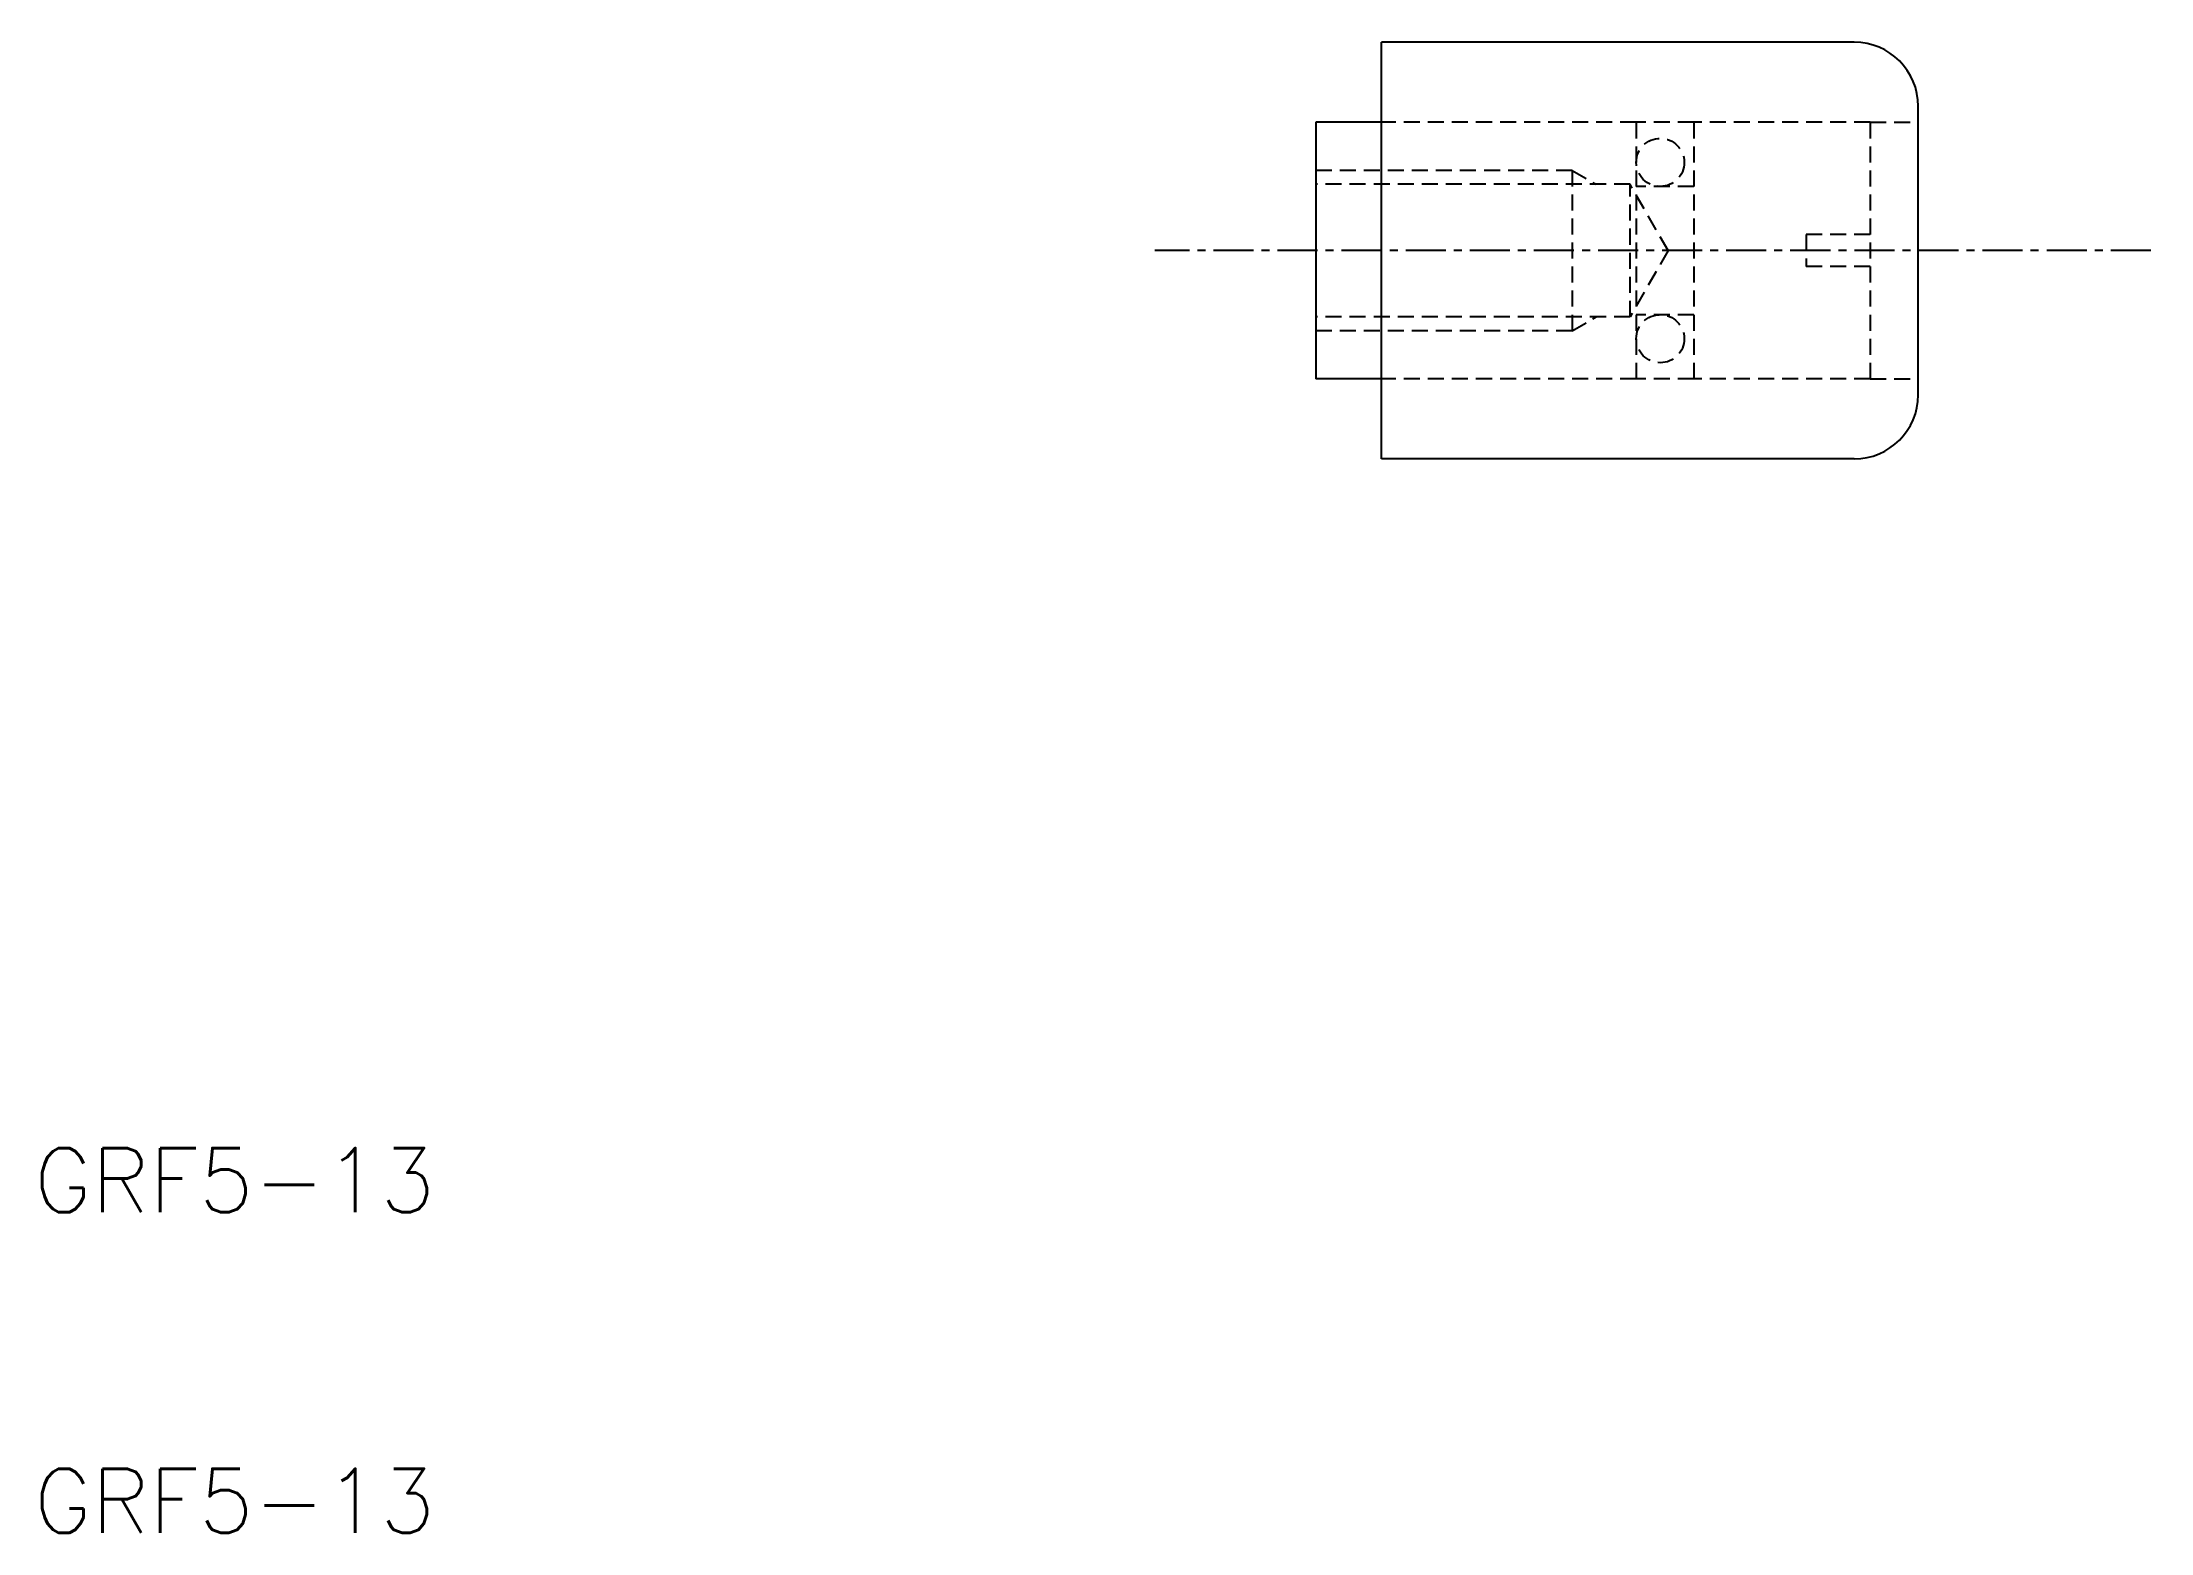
# Model space of a CAD drawing. Extents: x 10.3 to 76.1, y 10 to 56.5.
import ezdxf

# ---------------------------------------------------------------- set-up
doc = ezdxf.new("R2010")
doc.units = 0
doc.linetypes.add('CENTER', pattern=[2, 1.25, -0.25, 0.25, -0.25])
doc.linetypes.add('DASHED', pattern=[0.75, 0.5, -0.25])
doc.layers.get('0').update_dxf_attribs({"linetype": 'CONTINUOUS'})
doc.layers.add('CENTER', color=1, linetype='CENTER')
doc.styles.get("Standard").update_dxf_attribs({"font": 'txt.shx'})

msp = doc.modelspace()

# ---------------------------------------------------------------- linework, layer by layer
at = {"color": 7, "linetype": 'CONTINUOUS'}
for p, q in [((66.8, 56.5), (52.05, 56.5)), ((52.05, 43.5), (52.05, 56.5)), ((50, 54), (50, 46)), ((52.05, 54), (50, 54)), ((68.8, 45.5), (68.8, 54.5)), ((52.05, 46), (50, 46)), ((66.8, 43.5), (52.05, 43.5))]:
    msp.add_line(p, q, dxfattribs=at)
at = {"color": 3, "linetype": 'DASHED'}
for p, q in [((60, 54), (52.05, 54)), ((61.8, 54), (60, 54)), ((60, 54), (60, 46)), ((61.8, 54), (61.8, 46)), ((67.3, 54), (61.8, 54)), ((67.3, 54), (67.3, 46)), ((67.3, 54), (68.8, 54)), ((58, 52.5), (50, 52.5)), ((59.807, 52.067), (50, 52.067)), ((58, 52.5), (58, 47.5)), ((58, 52.5), (58.75, 52.067)), ((61, 50), (59.807, 52.067)), ((59.807, 47.933), (59.807, 52.067)), ((61.8, 52), (60, 52)), ((65.3, 50.5), (65.3, 49.5)), ((67.3, 50.5), (65.3, 50.5)), ((61, 50), (59.807, 47.933)), ((67.3, 49.5), (65.3, 49.5)), ((59.807, 47.933), (50, 47.933)), ((58, 47.5), (50, 47.5)), ((58, 47.5), (58.75, 47.933)), ((61.8, 48), (60, 48)), ((60, 46), (52.05, 46)), ((61.8, 46), (60, 46)), ((67.3, 46), (61.8, 46)), ((67.3, 46), (68.8, 46))]:
    msp.add_line(p, q, dxfattribs=at)
for centre in [(60.75, 52.75), (60.75, 47.25)]:
    msp.add_circle(centre, 0.75, dxfattribs=at)
at = {"color": 7, "linetype": 'CONTINUOUS'}
for centre, start, end in [((66.8, 54.5), 0, 90), ((66.8, 45.5), 270, 0)]:
    msp.add_arc(centre, 2, start, end, dxfattribs=at)
at = {"layer": 'CENTER', "color": 1, "linetype": 'CENTER'}
msp.add_line((76.058, 50), (44.977, 50), dxfattribs=at)

# ---------------------------------------------------------------- texts
at = {"color": 7, "linetype": 'CONTINUOUS'}
for p in [(10, 20), (10, 10)]:
    msp.add_text('GRF5-13', height=2, dxfattribs=at).set_placement(p)

doc.saveas('drawing.dxf')
